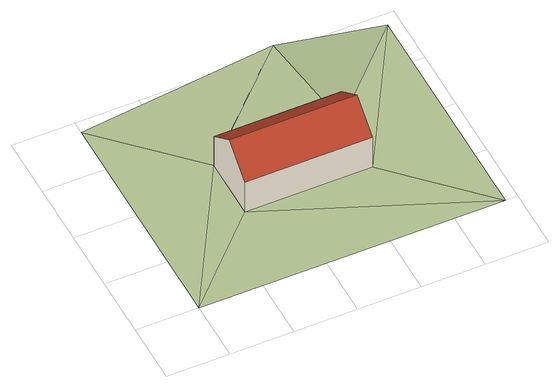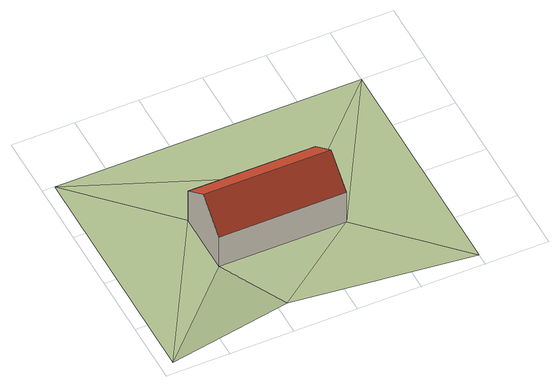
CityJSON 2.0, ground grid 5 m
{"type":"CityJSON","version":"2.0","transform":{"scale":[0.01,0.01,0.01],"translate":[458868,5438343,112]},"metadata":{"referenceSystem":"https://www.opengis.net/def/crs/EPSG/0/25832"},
"CityObjects":{
"building1":{"type":"Building","attributes":{"name":"Example Building LOD2","dateOfConstruction":"1985-01-01","Height.highReference":"highestRoofEdge","Height.lowReference":"lowestGroundPoint","Height.status":"measured","measuredHeight":5,"function":"1000","roofType":"1030","storeysAboveGround":1,"storeyHeightsAboveGround":3},"address":[{"country":"Germany","locality":"Eggenstein-Leopoldshafen","thoroughfareNumber":"1","thoroughfareName":"Hermann-von-Helmholtz-Platz","postcode":"76344"}],"geometry":[{"type":"Solid","lod":"2","boundaries":[[[[0,1,2,3]],[[2,4,5,3]],[[0,6,7,1]],[[1,7,8,4,2]],[[3,5,9,6,0]],[[6,9,8,7]],[[4,8,9,5]]]],"semantics":{"surfaces":[{"type":"GroundSurface"},{"type":"WallSurface"},{"type":"RoofSurface"}],"values":[[0,1,1,1,1,2,2]]}}]},
"terrain1":{"type":"TINRelief","attributes":{"name":"Ground","lod":2},"geometry":[{"type":"CompositeSurface","lod":"2","boundaries":[[[0,10,11]],[[1,10,0]],[[1,12,10]],[[2,12,1]],[[13,12,2]],[[13,2,3]],[[13,3,14]],[[3,0,14]],[[0,11,14]]]}]}
},
"vertices":[
[700,1200,0],[1700,1200,0],[1700,700,0],[700,700,0],[1700,700,300],[700,700,300],[700,1200,300],[1700,1200,300],[1700,950,500],[700,950,500],
[1500,1900,200],[0,1900,0],[2400,1900,0],[2400,0,0],[0,0,0]
]}
